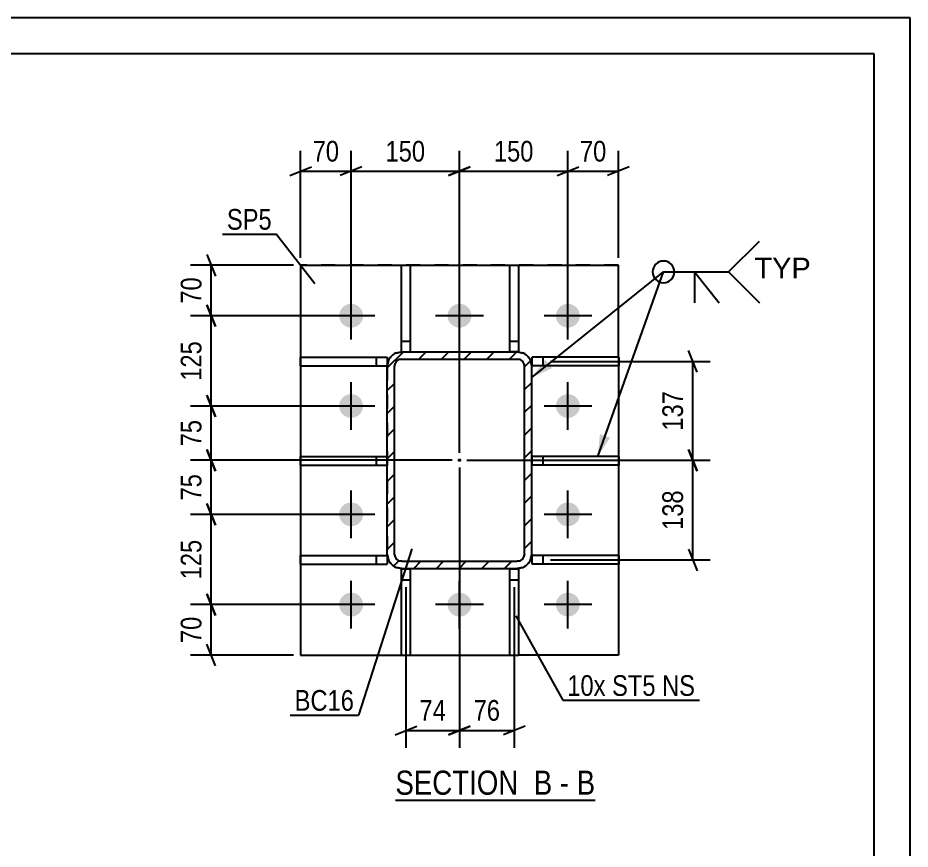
# Model space of a CAD drawing. Header units: millimetres. Extents: x -171 to 423, y -185 to 235.
# Drawn here: x 299.3 to 422.9, y 120.1 to 235.2 of the extents above; entities that cross this region are included whole.
import ezdxf

# ---------------------------------------------------------------- set-up
doc = ezdxf.new("R2010")
doc.units = ezdxf.units.MM
doc.linetypes.add('DXK_LINE_DOT2', pattern=[3.9198, 1.9599, -1.9599])
doc.linetypes.add('DXK_LINE_DOT3', pattern=[5.9187, 2.979, -0.9799, 0.9799, -0.9799])
doc.styles.add('Arial', font='ARIAL.TTF', dxfattribs={"height": 0.2})
doc.styles.add('Arial Narrow', font='ARIALN.TTF', dxfattribs={"height": 0.2})

# ---------------------------------------------------------------- blocks, each defined once
blk = doc.blocks.new('Unknown-284928297-1134')
at = {"color": 5, "linetype": 'Continuous'}
for p, q in [((422.87, 235.18), (-171.13, 235.18)), ((422.87, -184.82), (422.87, 235.18)), ((417.87, 230.18), (-166.13, 230.18)), ((417.87, -179.82), (417.87, 230.18))]:
    blk.add_line(p, q, dxfattribs=at)
blk = doc.blocks.new('Unknown-284928297-14 - 2183')
at = {"color": 6, "linetype": 'Continuous'}
blk.add_line((351.61, 126.84), (379.25, 126.84), dxfattribs=at)
at = {"color": 0, "linetype": 'Continuous'}
for points in [[(369.71, 127.59), (369.71, 131.09), (351.61, 131.09), (351.61, 127.59)], [(373.32, 127.59), (373.32, 131.09), (370.76, 131.09), (370.76, 127.59)], [(375.65, 127.59), (375.65, 131.09), (374.37, 131.09), (374.37, 127.59)], [(379.25, 127.59), (379.25, 131.09), (376.7, 131.09), (376.7, 127.59)]]:
    blk.add_wipeout(points, dxfattribs=at)
at = {"color": 7, "linetype": 'Continuous', "style": 'Arial Narrow'}
for s, p in [('SECTION ', (351.61, 127.59)), ('B', (370.76, 127.59)), ('B', (376.7, 127.59)), ('-', (374.37, 127.59))]:
    blk.add_text(s, height=3.34, dxfattribs=at).set_placement(p)
blk = doc.blocks.new('Part-284928297-2198 - 2183')
at = {"color": 2, "linetype": 'Continuous'}
for p, q in [((352.46, 188.92), (352.46, 200.92)), ((352.46, 200.92), (353.66, 200.92)), ((353.66, 200.92), (353.66, 188.92)), ((352.48, 188.92), (352.46, 188.92))]:
    blk.add_line(p, q, dxfattribs=at)
at = {"color": 7, "linetype": 'DXK_LINE_DOT2'}
for p, q in [((352.46, 190.42), (353.66, 190.42)), ((352.46, 188.92), (353.66, 188.92))]:
    blk.add_line(p, q, dxfattribs=at)
blk = doc.blocks.new('Part-284928297-2208 - 2183')
at = {"color": 2, "linetype": 'Continuous'}
for p, q in [((352.46, 146.85), (352.46, 158.85)), ((352.46, 158.85), (353.66, 158.85)), ((353.66, 158.85), (353.66, 146.85)), ((353.66, 146.85), (352.46, 146.85))]:
    blk.add_line(p, q, dxfattribs=at)
at = {"color": 7, "linetype": 'DXK_LINE_DOT2'}
blk.add_line((352.46, 157.35), (353.66, 157.35), dxfattribs=at)
blk = doc.blocks.new('Bolt-284928297-2192 - 2183')
at = {"linetype": 'Continuous'}
for points in [[(343.83, 193.92, -1), (347.13, 193.92, -1)], [(358.83, 193.92, -1), (362.13, 193.92, -1)], [(373.83, 193.92, -1), (377.13, 193.92, -1)], [(343.83, 181.42, -1), (347.13, 181.42, -1)], [(373.83, 181.42, -1), (377.13, 181.42, -1)], [(343.83, 166.42, -1), (347.13, 166.42, -1)], [(373.83, 166.42, -1), (377.13, 166.42, -1)], [(343.83, 153.92, -1), (347.13, 153.92, -1)], [(358.83, 153.92, -1), (362.13, 153.92, -1)], [(373.83, 153.92, -1), (377.13, 153.92, -1)]]:
    blk.add_hatch(color=1, dxfattribs=at).paths.add_polyline_path(points)
at = {"color": 1, "linetype": 'Continuous'}
for p, q in [((345.48, 190.62), (345.48, 197.22)), ((360.48, 190.62), (360.48, 197.22)), ((375.48, 190.62), (375.48, 197.22)), ((348.78, 193.92), (342.18, 193.92)), ((363.78, 193.92), (357.18, 193.92)), ((378.78, 193.92), (372.18, 193.92)), ((345.48, 178.12), (345.48, 184.72)), ((375.48, 178.12), (375.48, 184.72)), ((348.78, 181.42), (342.18, 181.42)), ((378.78, 181.42), (372.18, 181.42)), ((345.48, 163.12), (345.48, 169.72)), ((375.48, 163.12), (375.48, 169.72)), ((348.78, 166.42), (342.18, 166.42)), ((378.78, 166.42), (372.18, 166.42)), ((345.48, 150.62), (345.48, 157.22)), ((360.48, 150.62), (360.48, 157.22)), ((375.48, 150.62), (375.48, 157.22)), ((348.78, 153.92), (342.18, 153.92)), ((363.78, 153.92), (357.18, 153.92)), ((378.78, 153.92), (372.18, 153.92))]:
    blk.add_line(p, q, dxfattribs=at)
blk = doc.blocks.new('Part-284928297-2203 - 2183')
at = {"color": 2, "linetype": 'Continuous'}
for p, q in [((367.46, 188.92), (367.46, 200.92)), ((367.46, 200.92), (368.66, 200.92)), ((368.66, 200.92), (368.66, 188.92)), ((368.66, 188.92), (368.48, 188.92))]:
    blk.add_line(p, q, dxfattribs=at)
at = {"color": 7, "linetype": 'DXK_LINE_DOT2'}
for p, q in [((367.46, 190.42), (368.66, 190.42)), ((368.48, 188.92), (367.46, 188.92))]:
    blk.add_line(p, q, dxfattribs=at)
blk = doc.blocks.new('Part-284928297-2213 - 2183')
at = {"color": 2, "linetype": 'Continuous'}
for p, q in [((367.46, 146.85), (367.46, 158.85)), ((367.46, 158.85), (368.66, 158.85)), ((368.66, 158.85), (368.66, 146.85)), ((368.66, 146.85), (367.46, 146.85))]:
    blk.add_line(p, q, dxfattribs=at)
at = {"color": 7, "linetype": 'DXK_LINE_DOT2'}
blk.add_line((367.46, 157.35), (368.66, 157.35), dxfattribs=at)
blk = doc.blocks.new('Part-284928297-2218 - 2183')
at = {"color": 2, "linetype": 'Continuous'}
for p, q in [((382.56, 160.7), (370.56, 160.7)), ((370.56, 159.5), (370.56, 160.7)), ((382.56, 160.7), (382.56, 159.5)), ((382.56, 159.5), (370.56, 159.5))]:
    blk.add_line(p, q, dxfattribs=at)
at = {"color": 7, "linetype": 'DXK_LINE_DOT2'}
blk.add_line((372.06, 159.5), (372.06, 160.7), dxfattribs=at)
blk = doc.blocks.new('Part-284928297-2223 - 2183')
at = {"color": 2, "linetype": 'Continuous'}
for p, q in [((382.56, 188.2), (370.56, 188.2)), ((370.56, 187), (370.56, 188.2)), ((382.56, 188.2), (382.56, 187)), ((382.56, 187), (370.56, 187))]:
    blk.add_line(p, q, dxfattribs=at)
at = {"color": 7, "linetype": 'DXK_LINE_DOT2'}
blk.add_line((372.06, 187), (372.06, 188.2), dxfattribs=at)
blk = doc.blocks.new('Part-284928297-2228 - 2183')
at = {"color": 2, "linetype": 'Continuous'}
for p, q in [((382.56, 174.45), (370.56, 174.45)), ((370.56, 173.25), (370.56, 174.45)), ((382.56, 174.45), (382.56, 173.25)), ((382.56, 173.25), (370.56, 173.25))]:
    blk.add_line(p, q, dxfattribs=at)
at = {"color": 7, "linetype": 'DXK_LINE_DOT2'}
blk.add_line((372.06, 173.25), (372.06, 174.45), dxfattribs=at)
blk = doc.blocks.new('Part-284928297-2233 - 2183')
at = {"color": 2, "linetype": 'Continuous'}
for p, q in [((338.48, 159.5), (338.48, 160.7)), ((338.48, 160.7), (350.48, 160.7)), ((350.48, 160.7), (350.48, 159.5)), ((338.48, 159.5), (350.48, 159.5))]:
    blk.add_line(p, q, dxfattribs=at)
at = {"color": 7, "linetype": 'DXK_LINE_DOT2'}
blk.add_line((348.98, 159.5), (348.98, 160.7), dxfattribs=at)
blk = doc.blocks.new('Part-284928297-2238 - 2183')
at = {"color": 2, "linetype": 'Continuous'}
for p, q in [((338.48, 187), (338.48, 188.2)), ((338.48, 188.2), (350.48, 188.2)), ((350.48, 188.2), (350.48, 187)), ((338.48, 187), (350.48, 187))]:
    blk.add_line(p, q, dxfattribs=at)
at = {"color": 7, "linetype": 'DXK_LINE_DOT2'}
blk.add_line((348.98, 187), (348.98, 188.2), dxfattribs=at)
blk = doc.blocks.new('Part-284928297-2243 - 2183')
at = {"color": 2, "linetype": 'Continuous'}
for p, q in [((338.48, 173.25), (338.48, 174.45)), ((338.48, 174.45), (350.48, 174.45)), ((338.48, 173.25), (350.48, 173.25))]:
    blk.add_line(p, q, dxfattribs=at)
at = {"color": 7, "linetype": 'DXK_LINE_DOT2'}
for p, q in [((348.98, 173.25), (348.98, 174.45)), ((350.48, 174.45), (350.48, 173.25))]:
    blk.add_line(p, q, dxfattribs=at)
blk = doc.blocks.new('Part-284928297-2280 - 2183')
at = {"linetype": 'Continuous'}
h = blk.add_hatch(dxfattribs=at)
h.set_pattern_fill('', scale=0.7, style=0, pattern_type=0)
h.set_pattern_definition([(45, (370.3276, 187.681), (-1.57154, 1.57154), [])])
h.paths.add_polyline_path([(370.48, 186.92), (370.33, 187.68), (369.89, 188.33), (369.25, 188.76), (368.48, 188.92), (352.48, 188.92), (351.71, 188.76), (351.07, 188.33), (350.63, 187.68), (350.48, 186.92), (350.48, 160.92), (350.63, 160.15), (351.07, 159.5), (351.71, 159.07), (352.48, 158.92), (368.48, 158.92), (369.25, 159.07), (369.89, 159.5), (370.33, 160.15), (370.48, 160.92)])
h.paths.add_polyline_path([(369.4, 160.53), (369.19, 160.21), (368.86, 159.99), (368.48, 159.92), (352.48, 159.92), (352.1, 159.99), (351.77, 160.21), (351.56, 160.53), (351.48, 160.92), (351.48, 186.92), (351.56, 187.3), (351.77, 187.62), (352.1, 187.84), (352.48, 187.92), (368.48, 187.92), (368.86, 187.84), (369.19, 187.62), (369.4, 187.3), (369.48, 186.92), (369.48, 160.92)])
blk.add_hatch(color=246, dxfattribs=at).paths.add_polyline_path([(360.48, 173.82, -1), (360.48, 174.02, -1)])
at = {"color": 7, "linetype": 'DXK_LINE_DOT2'}
for p, q in [((351.71, 188.76), (352.48, 188.92)), ((352.48, 187.92), (352.1, 187.84)), ((352.48, 188.92), (368.48, 188.92)), ((352.48, 187.92), (368.48, 187.92)), ((368.48, 188.92), (369.25, 188.76)), ((368.86, 187.84), (368.48, 187.92)), ((350.48, 186.92), (350.63, 187.68)), ((350.48, 186.92), (350.48, 160.92)), ((351.56, 187.3), (351.48, 186.92)), ((351.48, 160.92), (351.48, 186.92)), ((369.48, 186.92), (369.4, 187.3)), ((369.48, 160.92), (369.48, 186.92)), ((370.33, 187.68), (370.48, 186.92)), ((370.48, 160.92), (370.48, 186.92)), ((350.63, 160.15), (350.48, 160.92)), ((351.48, 160.92), (351.56, 160.53)), ((369.4, 160.53), (369.48, 160.92)), ((370.48, 160.92), (370.33, 160.15)), ((352.1, 159.99), (352.48, 159.92)), ((352.48, 159.92), (368.48, 159.92)), ((368.48, 159.92), (368.86, 159.99)), ((352.48, 158.92), (351.71, 159.07)), ((352.48, 158.92), (368.48, 158.92)), ((369.25, 159.07), (368.48, 158.92))]:
    blk.add_line(p, q, dxfattribs=at)
at = {"color": 2, "linetype": 'Continuous'}
for p, q in [((352.48, 188.92), (351.71, 188.76)), ((352.1, 187.84), (352.48, 187.92)), ((352.48, 188.92), (368.48, 188.92)), ((352.48, 187.92), (368.48, 187.92)), ((369.25, 188.76), (368.48, 188.92)), ((368.48, 187.92), (368.86, 187.84)), ((350.63, 187.68), (350.48, 186.92)), ((350.48, 160.92), (350.48, 186.92)), ((351.48, 186.92), (351.56, 187.3)), ((351.48, 160.92), (351.48, 186.92)), ((369.4, 187.3), (369.48, 186.92)), ((369.48, 160.92), (369.48, 186.92)), ((370.48, 186.92), (370.33, 187.68)), ((370.48, 160.92), (370.48, 186.92)), ((350.48, 160.92), (350.63, 160.15)), ((351.56, 160.53), (351.48, 160.92)), ((369.48, 160.92), (369.4, 160.53)), ((370.33, 160.15), (370.48, 160.92)), ((352.48, 159.92), (352.1, 159.99)), ((352.48, 159.92), (368.48, 159.92)), ((368.86, 159.99), (368.48, 159.92)), ((351.71, 159.07), (352.48, 158.92)), ((352.48, 158.92), (368.48, 158.92)), ((368.48, 158.92), (369.25, 159.07))]:
    blk.add_line(p, q, dxfattribs=at)
at = {"color": 7, "linetype": 'DXK_LINE_DOT3'}
blk.add_line((360.48, 173.92), (360.48, 173.92), dxfattribs=at)
at = {"color": 246, "linetype": 'DXK_LINE_DOT2'}
blk.add_line((360.48, 173.92), (360.48, 173.92), dxfattribs=at)
at = {"color": 246, "linetype": 'Continuous'}
blk.add_circle((360.48, 173.92), 0.1, dxfattribs=at)
at = {"color": 7, "linetype": 'DXK_LINE_DOT2'}
for centre, radius, start, end in [((352.48, 186.92), 2, 112.5, 157.5), ((352.48, 186.92), 1, 112.5, 157.5), ((368.48, 186.92), 1, 22.5, 67.5), ((368.48, 186.92), 2, 22.5, 67.5), ((352.48, 160.92), 2, 202.5, 247.5), ((352.48, 160.92), 1, 202.5, 247.5), ((368.48, 160.92), 1, 292.5, 337.5), ((368.48, 160.92), 2, 292.5, 337.5)]:
    blk.add_arc(centre, radius, start, end, dxfattribs=at)
at = {"color": 2, "linetype": 'Continuous'}
for centre, radius, start, end in [((352.48, 186.92), 2, 112.5, 157.5), ((352.48, 186.92), 1, 112.5, 157.5), ((368.48, 186.92), 1, 22.5, 67.5), ((368.48, 186.92), 2, 22.5, 67.5), ((352.48, 160.92), 2, 202.5, 247.5), ((352.48, 160.92), 1, 202.5, 247.5), ((368.48, 160.92), 1, 292.5, 337.5), ((368.48, 160.92), 2, 292.5, 337.5)]:
    blk.add_arc(centre, radius, start, end, dxfattribs=at)
blk = doc.blocks.new('Part-284928297-2301 - 2183')
at = {"color": 2, "linetype": 'Continuous'}
for p, q in [((338.48, 200.92), (338.48, 146.92)), ((338.48, 200.92), (382.48, 200.92)), ((382.48, 188.2), (382.48, 200.92)), ((382.48, 187), (382.48, 174.45)), ((382.48, 173.25), (382.48, 160.7)), ((382.48, 159.5), (382.48, 146.92)), ((338.48, 146.92), (352.46, 146.92)), ((353.66, 146.92), (367.46, 146.92)), ((382.48, 146.92), (368.66, 146.92))]:
    blk.add_line(p, q, dxfattribs=at)
at = {"color": 7, "linetype": 'DXK_LINE_DOT2'}
for p, q in [((382.48, 200.92), (338.48, 200.92)), ((382.48, 188.2), (382.48, 187)), ((382.48, 174.45), (382.48, 173.25)), ((382.48, 160.7), (382.48, 159.5)), ((352.46, 146.92), (353.66, 146.92)), ((382.48, 146.92), (367.46, 146.92))]:
    blk.add_line(p, q, dxfattribs=at)
blk = doc.blocks.new('StraightDimension-284928297-8360 - 2183')
at = {"color": 7, "linetype": 'Continuous'}
for p, q in [((325.51, 202.42), (326.71, 199.42)), ((337.48, 200.92), (323.26, 200.92)), ((326.11, 193.92), (326.11, 200.92)), ((326.71, 192.42), (325.51, 195.42)), ((344.48, 193.92), (323.26, 193.92))]:
    blk.add_line(p, q, dxfattribs=at)
at = {"color": 0}
blk.add_wipeout([(325.36, 199.84), (321.16, 199.84), (321.16, 194.99), (325.36, 194.99)], dxfattribs=at)
at = {"color": 3, "style": 'Arial Narrow'}
blk.add_text('70', height=2.863, rotation=90.0002, dxfattribs=at).set_placement((324.76, 195.59))
blk = doc.blocks.new('StraightDimension-284928297-2481 - 2183')
at = {"color": 7, "linetype": 'Continuous'}
for p, q in [((360.48, 172.92), (360.48, 134.09)), ((368.06, 156.35), (368.06, 134.09)), ((358.98, 135.89), (361.98, 137.09)), ((360.48, 136.49), (368.06, 136.49)), ((369.56, 137.09), (366.56, 135.89))]:
    blk.add_line(p, q, dxfattribs=at)
at = {"color": 0}
blk.add_wipeout([(366.7, 137.24), (366.7, 141.44), (361.84, 141.44), (361.84, 137.24)], dxfattribs=at)
at = {"color": 3, "style": 'Arial Narrow'}
blk.add_text('76', height=2.863, dxfattribs=at).set_placement((362.44, 137.84))
blk = doc.blocks.new('StraightDimension-284928297-8364 - 2183')
at = {"color": 7, "linetype": 'Continuous'}
for p, q in [((325.51, 167.92), (326.71, 164.92)), ((344.48, 166.42), (323.26, 166.42)), ((326.11, 153.92), (326.11, 166.42)), ((326.71, 152.42), (325.51, 155.42)), ((344.48, 153.92), (323.26, 153.92))]:
    blk.add_line(p, q, dxfattribs=at)
at = {"color": 0}
blk.add_wipeout([(325.36, 163.51), (321.16, 163.51), (321.16, 156.82), (325.36, 156.82)], dxfattribs=at)
at = {"color": 3, "style": 'Arial Narrow'}
blk.add_text('125', height=2.863, rotation=90.0002, dxfattribs=at).set_placement((324.76, 157.42))
blk = doc.blocks.new('StraightDimension-284928297-2347 - 2183')
at = {"color": 7, "linetype": 'Continuous'}
for p, q in [((338.48, 201.92), (338.48, 216.77)), ((345.48, 194.92), (345.48, 216.77)), ((336.98, 213.32), (339.98, 214.52)), ((338.48, 213.92), (345.48, 213.92)), ((346.98, 214.52), (343.98, 213.32))]:
    blk.add_line(p, q, dxfattribs=at)
at = {"color": 0}
blk.add_wipeout([(344.41, 214.67), (344.41, 218.87), (339.55, 218.87), (339.55, 214.67)], dxfattribs=at)
at = {"color": 3, "style": 'Arial Narrow'}
blk.add_text('70', height=2.863, dxfattribs=at).set_placement((340.15, 215.27))
blk = doc.blocks.new('StraightDimension-284928297-2357 - 2183')
at = {"color": 7, "linetype": 'Continuous'}
for p, q in [((375.48, 194.92), (375.48, 216.77)), ((382.48, 201.92), (382.48, 216.77)), ((373.98, 213.32), (376.98, 214.52)), ((375.48, 213.92), (382.48, 213.92)), ((383.98, 214.52), (380.98, 213.32))]:
    blk.add_line(p, q, dxfattribs=at)
at = {"color": 0}
blk.add_wipeout([(381.41, 214.67), (381.41, 218.87), (376.55, 218.87), (376.55, 214.67)], dxfattribs=at)
at = {"color": 3, "style": 'Arial Narrow'}
blk.add_text('70', height=2.863, dxfattribs=at).set_placement((377.15, 215.27))
blk = doc.blocks.new('StraightDimension-284928297-2367 - 2183')
at = {"color": 7, "linetype": 'Continuous'}
for p, q in [((360.48, 174.92), (360.48, 216.77)), ((375.48, 194.92), (375.48, 216.77)), ((361.98, 214.52), (358.98, 213.32)), ((360.48, 213.92), (375.48, 213.92)), ((373.98, 213.32), (376.98, 214.52))]:
    blk.add_line(p, q, dxfattribs=at)
at = {"color": 0}
blk.add_wipeout([(371.32, 214.67), (371.32, 218.87), (364.64, 218.87), (364.64, 214.67)], dxfattribs=at)
at = {"color": 3, "style": 'Arial Narrow'}
blk.add_text('150', height=2.863, dxfattribs=at).set_placement((365.24, 215.27))
blk = doc.blocks.new('StraightDimension-284928297-2378 - 2183')
at = {"color": 7, "linetype": 'Continuous'}
for p, q in [((345.48, 194.92), (345.48, 216.77)), ((360.48, 174.92), (360.48, 216.77)), ((346.98, 214.52), (343.98, 213.32)), ((345.48, 213.92), (360.48, 213.92)), ((358.98, 213.32), (361.98, 214.52))]:
    blk.add_line(p, q, dxfattribs=at)
at = {"color": 0}
blk.add_wipeout([(356.32, 214.67), (356.32, 218.87), (349.64, 218.87), (349.64, 214.67)], dxfattribs=at)
at = {"color": 3, "style": 'Arial Narrow'}
blk.add_text('150', height=2.863, dxfattribs=at).set_placement((350.24, 215.27))
blk = doc.blocks.new('StraightDimension-284928297-8362 - 2183')
at = {"color": 7, "linetype": 'Continuous'}
for p, q in [((325.51, 182.92), (326.71, 179.92)), ((344.32, 181.42), (323.26, 181.42)), ((326.11, 173.92), (326.11, 181.42)), ((326.71, 172.42), (325.51, 175.42)), ((359.48, 173.92), (323.26, 173.92))]:
    blk.add_line(p, q, dxfattribs=at)
at = {"color": 0}
blk.add_wipeout([(325.36, 180.09), (321.16, 180.09), (321.16, 175.24), (325.36, 175.24)], dxfattribs=at)
at = {"color": 3, "style": 'Arial Narrow'}
blk.add_text('75', height=2.863, rotation=90.0002, dxfattribs=at).set_placement((324.76, 175.84))
blk = doc.blocks.new('StraightDimension-284928297-2489 - 2183')
at = {"color": 7, "linetype": 'Continuous'}
for p, q in [((360.48, 172.92), (360.48, 134.09)), ((353.06, 156.35), (353.06, 134.09)), ((351.56, 135.89), (354.56, 137.09)), ((353.06, 136.49), (360.48, 136.49)), ((361.98, 137.09), (358.98, 135.89))]:
    blk.add_line(p, q, dxfattribs=at)
at = {"color": 0}
blk.add_wipeout([(359.2, 137.24), (359.2, 141.44), (354.34, 141.44), (354.34, 137.24)], dxfattribs=at)
at = {"color": 3, "style": 'Arial Narrow'}
blk.add_text('74', height=2.863, dxfattribs=at).set_placement((354.94, 137.84))
blk = doc.blocks.new('StraightDimension-284928297-2497 - 2183')
at = {"color": 7, "linetype": 'Continuous'}
for p, q in [((393.37, 186.1), (392.17, 189.1)), ((373.06, 187.6), (395.17, 187.6)), ((392.77, 173.92), (392.77, 187.6)), ((392.17, 175.42), (393.37, 172.42)), ((361.48, 173.92), (395.17, 173.92))]:
    blk.add_line(p, q, dxfattribs=at)
at = {"color": 0}
blk.add_wipeout([(392.02, 184.1), (387.82, 184.1), (387.82, 177.41), (392.02, 177.41)], dxfattribs=at)
at = {"color": 3, "style": 'Arial Narrow'}
blk.add_text('137', height=2.863, rotation=90.0002, dxfattribs=at).set_placement((391.42, 178.01))
blk = doc.blocks.new('StraightDimension-284928297-2504 - 2183')
at = {"color": 7, "linetype": 'Continuous'}
for p, q in [((393.37, 172.42), (392.17, 175.42)), ((361.48, 173.92), (395.17, 173.92)), ((392.77, 160.1), (392.77, 173.92)), ((392.17, 161.6), (393.37, 158.6)), ((373.06, 160.1), (395.17, 160.1))]:
    blk.add_line(p, q, dxfattribs=at)
at = {"color": 0}
blk.add_wipeout([(392.02, 170.35), (387.82, 170.35), (387.82, 163.66), (392.02, 163.66)], dxfattribs=at)
at = {"color": 3, "style": 'Arial Narrow'}
blk.add_text('138', height=2.863, rotation=90.0002, dxfattribs=at).set_placement((391.42, 164.26))
blk = doc.blocks.new('StraightDimension-284928297-8361 - 2183')
at = {"color": 7, "linetype": 'Continuous'}
for p, q in [((325.51, 195.42), (326.71, 192.42)), ((344.48, 193.92), (323.26, 193.92)), ((326.11, 181.42), (326.11, 193.92)), ((326.71, 179.92), (325.51, 182.92)), ((344.32, 181.42), (323.26, 181.42))]:
    blk.add_line(p, q, dxfattribs=at)
at = {"color": 0}
blk.add_wipeout([(325.36, 191.01), (321.16, 191.01), (321.16, 184.32), (325.36, 184.32)], dxfattribs=at)
at = {"color": 3, "style": 'Arial Narrow'}
blk.add_text('125', height=2.863, rotation=90.0002, dxfattribs=at).set_placement((324.76, 184.92))
blk = doc.blocks.new('StraightDimension-284928297-8363 - 2183')
at = {"color": 7, "linetype": 'Continuous'}
for p, q in [((325.51, 175.42), (326.71, 172.42)), ((359.48, 173.92), (323.26, 173.92)), ((326.11, 166.42), (326.11, 173.92)), ((326.71, 164.92), (325.51, 167.92)), ((344.48, 166.42), (323.26, 166.42))]:
    blk.add_line(p, q, dxfattribs=at)
at = {"color": 0}
blk.add_wipeout([(325.36, 172.59), (321.16, 172.59), (321.16, 167.74), (325.36, 167.74)], dxfattribs=at)
at = {"color": 3, "style": 'Arial Narrow'}
blk.add_text('75', height=2.863, rotation=90.0002, dxfattribs=at).set_placement((324.76, 168.34))
blk = doc.blocks.new('StraightDimension-284928297-8365 - 2183')
at = {"color": 7, "linetype": 'Continuous'}
for p, q in [((325.51, 155.42), (326.71, 152.42)), ((344.48, 153.92), (323.26, 153.92)), ((326.11, 146.92), (326.11, 153.92)), ((326.71, 145.42), (325.51, 148.42)), ((337.48, 146.92), (323.26, 146.92))]:
    blk.add_line(p, q, dxfattribs=at)
at = {"color": 0}
blk.add_wipeout([(325.36, 152.84), (321.16, 152.84), (321.16, 147.99), (325.36, 147.99)], dxfattribs=at)
at = {"color": 3, "style": 'Arial Narrow'}
blk.add_text('70', height=2.863, rotation=90.0002, dxfattribs=at).set_placement((324.76, 148.59))
blk = doc.blocks.new('Mark-284928297-2297 - 2183')
at = {"color": 0}
blk.add_wipeout([(334.49, 205.84), (334.49, 208.84), (328.28, 208.84), (328.28, 205.84)], dxfattribs=at)
blk.add_wipeout([(334.49, 205.84), (334.49, 208.84), (328.28, 208.84), (328.28, 205.84)], dxfattribs=at)
at = {"color": 30, "linetype": 'Continuous'}
for p in [(327.68, 205.24), (340.46, 198.32)]:
    blk.add_line(p, (335.09, 205.24), dxfattribs=at)
at = {"color": 3, "style": 'Arial Narrow'}
blk.add_text('SP5', height=2.863, dxfattribs=at).set_placement((328.28, 205.84))
blk = doc.blocks.new('Mark-284928297-2276 - 2183')
at = {"color": 0}
blk.add_wipeout([(345.88, 139.22), (345.88, 142.22), (337.66, 142.22), (337.66, 139.22)], dxfattribs=at)
blk.add_wipeout([(345.88, 139.22), (345.88, 142.22), (337.66, 142.22), (337.66, 139.22)], dxfattribs=at)
at = {"color": 30, "linetype": 'Continuous'}
for p in [(353.89, 161.66), (337.06, 138.62)]:
    blk.add_line(p, (346.48, 138.62), dxfattribs=at)
at = {"color": 3, "style": 'Arial Narrow'}
blk.add_text('BC16', height=2.863, dxfattribs=at).set_placement((337.66, 139.22))
blk = doc.blocks.new('WeldMark-284928297-2511 - 2183')
at = {"linetype": 'Continuous'}
for points in [[(373.29, 186.66), (370.48, 185.37), (372.35, 187.83)], [(381.34, 177.02), (379.62, 174.45), (379.92, 177.53)]]:
    blk.add_hatch(color=30, dxfattribs=at).paths.add_polyline_path(points)
at = {"color": 30, "linetype": 'Continuous'}
for p, q in [((370.48, 185.37), (388.72, 199.99)), ((379.62, 174.45), (388.72, 199.99)), ((388.72, 199.99), (397.72, 199.99))]:
    blk.add_line(p, q, dxfattribs=at)
at = {"color": 3, "linetype": 'Continuous'}
for q in [(396.43, 195.7), (393.01, 195.7)]:
    blk.add_line((393.01, 199.99), q, dxfattribs=at)
for start, end in [(90, 270), (270, 90)]:
    blk.add_arc((388.72, 199.99), 1.5, start, end, dxfattribs=at)
at = {"color": 0, "linetype": 'Continuous'}
blk.add_wipeout([(409.1, 199.09), (409.1, 202.09), (401.32, 202.09), (401.32, 199.09)], dxfattribs=at)
blk.add_wipeout([(409.1, 199.09), (409.1, 202.09), (401.32, 202.09), (401.32, 199.09)], dxfattribs=at)
at = {"color": 3, "linetype": 'Continuous'}
for q in [(402.01, 204.27), (402.01, 195.7)]:
    blk.add_line((397.72, 199.99), q, dxfattribs=at)
at = {"color": 3, "linetype": 'Continuous', "style": 'Arial'}
blk.add_text('TYP', height=2.865, dxfattribs=at).set_placement((401.32, 199.09))
blk = doc.blocks.new('MarkSet-284928297-2560 - 2183')
at = {"color": 0}
for points in [[(380.7, 141.28), (380.7, 144.28), (375.4, 144.28), (375.4, 141.28)], [(387.62, 141.28), (387.62, 144.28), (381.6, 144.28), (381.6, 141.28)], [(393.09, 141.28), (393.09, 144.28), (388.52, 144.28), (388.52, 141.28)]]:
    blk.add_wipeout(points, dxfattribs=at)
for points in [[(380.7, 141.28), (380.7, 144.28), (375.4, 144.28), (375.4, 141.28)], [(387.62, 141.28), (387.62, 144.28), (381.6, 144.28), (381.6, 141.28)], [(393.09, 141.28), (393.09, 144.28), (388.52, 144.28), (388.52, 141.28)]]:
    blk.add_wipeout(points, dxfattribs=at)
at = {"color": 30, "linetype": 'Continuous'}
for p, q in [((368.28, 152.36), (374.8, 140.68)), ((374.8, 140.68), (393.69, 140.68))]:
    blk.add_line(p, q, dxfattribs=at)
at = {"color": 3, "style": 'Arial Narrow'}
for s, p in [('10x', (375.4, 141.28)), ('ST5', (381.6, 141.28)), ('NS', (388.52, 141.28))]:
    blk.add_text(s, height=2.863, dxfattribs=at).set_placement(p)

msp = doc.modelspace()

# ---------------------------------------------------------------- block references
for name in ['Unknown-284928297-1134', 'Part-284928297-2301 - 2183', 'Part-284928297-2198 - 2183', 'Part-284928297-2203 - 2183', 'Bolt-284928297-2192 - 2183', 'Part-284928297-2238 - 2183', 'Part-284928297-2280 - 2183', 'Part-284928297-2223 - 2183', 'Part-284928297-2243 - 2183', 'Part-284928297-2228 - 2183', 'Part-284928297-2233 - 2183', 'Part-284928297-2218 - 2183', 'Part-284928297-2208 - 2183', 'Part-284928297-2213 - 2183']:
    msp.add_blockref(name, (0, 0))

# ---------------------------------------------------------------- next in the draw order: block references
for name in ['StraightDimension-284928297-2357 - 2183', 'StraightDimension-284928297-8360 - 2183', 'StraightDimension-284928297-2481 - 2183', 'StraightDimension-284928297-8364 - 2183', 'Unknown-284928297-14 - 2183']:
    msp.add_blockref(name, (0, 0))

# ---------------------------------------------------------------- next in the draw order: block references
for name in ['StraightDimension-284928297-2347 - 2183', 'StraightDimension-284928297-2367 - 2183', 'StraightDimension-284928297-8365 - 2183', 'MarkSet-284928297-2560 - 2183']:
    msp.add_blockref(name, (0, 0))

# ---------------------------------------------------------------- next in the draw order: block references
for name in ['StraightDimension-284928297-2378 - 2183', 'Mark-284928297-2297 - 2183']:
    msp.add_blockref(name, (0, 0))

# ---------------------------------------------------------------- next in the draw order: block references
msp.add_blockref('StraightDimension-284928297-8362 - 2183', (0, 0))

# ---------------------------------------------------------------- next in the draw order: block references
for name in ['StraightDimension-284928297-8361 - 2183', 'StraightDimension-284928297-2489 - 2183']:
    msp.add_blockref(name, (0, 0))

# ---------------------------------------------------------------- next in the draw order: block references
for name in ['StraightDimension-284928297-2497 - 2183', 'StraightDimension-284928297-8363 - 2183', 'Mark-284928297-2276 - 2183']:
    msp.add_blockref(name, (0, 0))

# ---------------------------------------------------------------- next in the draw order: block references
msp.add_blockref('StraightDimension-284928297-2504 - 2183', (0, 0))

# ---------------------------------------------------------------- next in the draw order: block references
msp.add_blockref('WeldMark-284928297-2511 - 2183', (0, 0))

doc.saveas('drawing.dxf')
